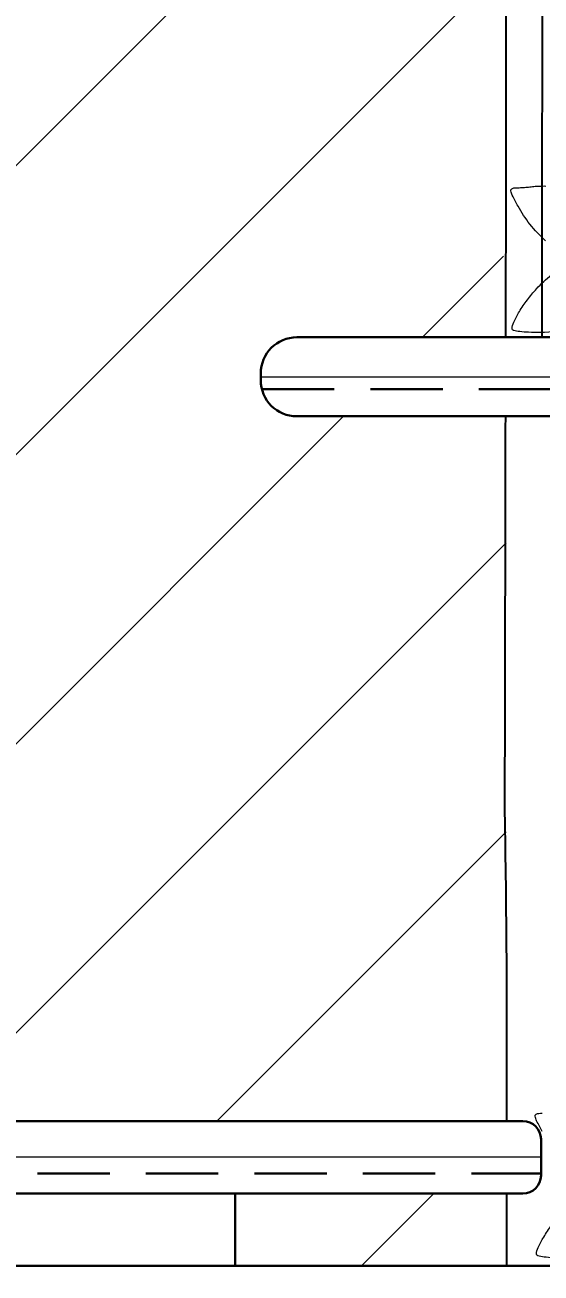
# Model space of a CAD drawing. Header units: millimetres. Extents: x 56222 to 3066687, y -650199 to -121287.
# Drawn here: x 141861.91 to 141869.05, y -185314.69 to -185297.43 of the extents above; entities that cross this region are included whole.
import ezdxf

# ---------------------------------------------------------------- set-up
doc = ezdxf.new("R2010")
doc.units = ezdxf.units.MM
doc.header["$MEASUREMENT"] = 0
doc.header["$PDMODE"] = 35
doc.linetypes.add('DASHED', pattern=[0.75, 0.5, -0.25])
doc.linetypes.add('DASHEDX2', pattern=[1.5, 1, -0.5])
doc.layers.get('Defpoints').update_dxf_attribs({"color": 220})
for name, color, linetype, lineweight in [('$TD_AUDIT_GENERATED_(A0BDF17)', 32, 'Continuous', 30), ('FURNITURE', 32, 'Continuous', 9), ('furniture dimensions', 1, 'DASHED', 0), ('wall', 7, 'Continuous', 30)]:
    doc.layers.add(name, color=color, linetype=linetype, lineweight=lineweight)
doc.styles.add('century g', font='GOTHIC.TTF')
doc.dimstyles.new('Archana', dxfattribs={"dimtxt": 2, "dimasz": 0.75, "dimexe": 0.5, "dimexo": 0.5, "dimgap": 0, "dimtad": 0, "dimzin": 0, "dimdsep": 46, "dimlunit": 4, "dimtxsty": 'century g', "dimblk": 'OBLIQUE', "dimcen": 0, "dimdle": 1, "dimclrd": 256, "dimclre": 256, "dimclrt": 256, "dimadec": 0, "dimazin": 0, "dimtfac": 1, "dimtofl": 0, "dimtmove": 1, "dimatfit": 3, "dimfxl": 1, "dimfxlon": 1, "dimtolj": 1, "dimtzin": 0, "dimlwd": -1, "dimlwe": -1, "dimarcsym": 0})

# ---------------------------------------------------------------- blocks, each defined once
blk = doc.blocks.new('_Oblique')
at = {"layer": 'wall', "color": 0, "lineweight": -2}
blk.add_line((-0.5, -0.5), (0.5, 0.5), dxfattribs=at)
blk = doc.blocks.new('*D681')
at = {"layer": 'Defpoints', "color": 0, "linetype": 'Continuous', "lineweight": 30, "transparency": 16777216}
for p in [(141868.564, -185312.593), (141882.918, -185312.593), (141868.564, -185314.593)]:
    blk.add_point(p, dxfattribs=at)
at = {"layer": 'furniture dimensions', "color": 5, "linetype": 'Continuous', "transparency": 16777216}
for p, q in [((141882.918, -185315.593), (141882.918, -185311.593)), ((141882.918, -185313.593), (141888.032, -185312.059)), ((141878.918, -185312.593), (141883.418, -185312.593))]:
    blk.add_line(p, q, dxfattribs=at)
at = {"layer": 'furniture dimensions', "color": 5, "linetype": 'ByBlock', "transparency": 16777216}
blk.add_line((141878.918, -185314.593), (141883.418, -185314.593), dxfattribs=at)
at = {"layer": 'furniture dimensions', "color": 5, "linetype": 'Continuous', "transparency": 16777216, "xscale": 1.5, "yscale": 1.5, "zscale": 1.5}
for p, rotation in [((141882.918, -185312.593), 90), ((141882.918, -185314.593), 270)]:
    blk.add_blockref('_Oblique', p, dxfattribs=dict(at, rotation=rotation))
at = {"layer": 'furniture dimensions', "linetype": 'Continuous', "lineweight": 0, "transparency": 16777216, "insert": (141888.032, -185310.367), "char_height": 3, "attachment_point": 5, "rotation": 90, "style": 'century g'}
blk.add_mtext('\\A1;2"', dxfattribs=at)
blk = doc.blocks.new('*D682')
at = {"layer": 'Defpoints', "color": 0, "linetype": 'Continuous', "lineweight": 30, "transparency": 16777216}
for p in [(141866.955, -185301.75), (141882.918, -185301.75), (141868.564, -185312.593)]:
    blk.add_point(p, dxfattribs=at)
at = {"layer": 'furniture dimensions', "color": 5, "linetype": 'Continuous', "transparency": 16777216}
for p, q in [((141882.918, -185300.75), (141882.918, -185304.557)), ((141878.918, -185301.75), (141883.418, -185301.75)), ((141882.918, -185313.593), (141882.918, -185309.786))]:
    blk.add_line(p, q, dxfattribs=at)
at = {"layer": 'furniture dimensions', "color": 5, "linetype": 'ByBlock', "transparency": 16777216}
blk.add_line((141878.918, -185312.593), (141883.418, -185312.593), dxfattribs=at)
at = {"layer": 'furniture dimensions', "color": 5, "linetype": 'Continuous', "transparency": 16777216, "xscale": 1.5, "yscale": 1.5, "zscale": 1.5}
for p, rotation in [((141882.918, -185301.75), 90), ((141882.918, -185312.593), 270)]:
    blk.add_blockref('_Oblique', p, dxfattribs=dict(at, rotation=rotation))
at = {"layer": 'furniture dimensions', "linetype": 'Continuous', "lineweight": 0, "transparency": 16777216, "insert": (141882.918, -185307.171), "char_height": 3, "attachment_point": 5, "rotation": 90, "style": 'century g'}
blk.add_mtext('\\A1;11"', dxfattribs=at)

msp = doc.modelspace()

# ---------------------------------------------------------------- linework, layer by layer
at = {"layer": '$TD_AUDIT_GENERATED_(A0BDF17)', "linetype": 'Continuous', "lineweight": 25, "ltscale": 2}
for p, q in [((141868.571, -185314.593, 0.259), (141868.571, -185313.593, 0.259)), ((141868.564, -185314.593, 0.259), (141856.583, -185314.593, 0.259))]:
    msp.add_line(p, q, dxfattribs=at)
at = {"layer": '$TD_AUDIT_GENERATED_(A0BDF17)', "linetype": 'Continuous', "lineweight": 25, "ltscale": 2, "elevation": 0.259}
for points in [[(141869.059, -185301.751, 0.000105), (141869.064, -185297.848, 0.000311), (141869.071, -185287.44, 0.00288), (141869.045, -185282.929, 0.00097), (141869.02, -185281.078, 0.004988), (141868.994, -185280.043, 0.008013), (141868.959, -185279.38, 0.039018), (141868.895, -185278.94, 0.036514), (141868.664, -185278.182, 0.037819), (141868.325, -185277.473, 0.037321), (141867.88, -185276.816, 0.033715)], [(141868.559, -185301.75, 0.000105), (141868.564, -185297.847, 0.000311), (141868.571, -185287.44, 0.00288), (141868.545, -185282.935, 0.00097), (141868.52, -185281.086, 0.004988), (141868.494, -185280.061, 0.008013), (141868.461, -185279.414, 0.039018), (141868.407, -185279.05, 0.036514), (141868.197, -185278.363, 0.037819), (141867.892, -185277.722, 0.037321), (141867.488, -185277.126, 0.033715)], [(141868.571, -185312.593), (141868.571, -185312.332, 0.006278), (141868.545, -185308.324)]]:
    msp.add_lwpolyline(points, format="xyb", dxfattribs=at)
at = {"layer": '$TD_AUDIT_GENERATED_(A0BDF17)', "linetype": 'Continuous', "lineweight": 25, "ltscale": 2}
msp.add_arc((132580.53, -185286.322, 0.259), 9288.041, 359.8642694, 359.8980859, dxfattribs=at)
at = {"layer": 'FURNITURE', "lineweight": 5}
for p, q in [((141860.216, -185300.94, 0.259), (141868.569, -185292.587, 0.259)), ((141860.851, -185304.305, 0.259), (141868.566, -185296.59, 0.259)), ((141867.406, -185301.75, 0.259), (141868.527, -185300.629, 0.259)), ((141865.171, -185302.296, 0.259), (141873.066, -185302.296, 0.259)), ((141860.04, -185309.116, 0.259), (141866.314, -185302.843, 0.259)), ((141861.208, -185311.948, 0.259), (141868.564, -185304.592, 0.259)), ((141864.564, -185312.593, 0.259), (141868.564, -185308.592, 0.259)), ((141866.564, -185314.593, 0.259), (141867.564, -185313.593, 0.259))]:
    msp.add_line(p, q, dxfattribs=at)
at = {"layer": 'FURNITURE', "lineweight": 30}
for p, q in [((141872.564, -185301.75, 0.259), (141865.669, -185301.75, 0.259)), ((141865.169, -185302.343, 0.259), (141865.169, -185302.25, 0.259)), ((141865.669, -185302.843, 0.259), (141872.564, -185302.843, 0.259)), ((141844.332, -185312.593, 0.259), (141868.795, -185312.593, 0.259)), ((141844.332, -185312.593, 0.259), (141868.795, -185312.593, 0.259)), ((141869.045, -185312.843, 0.259), (141869.045, -185313.343, 0.259)), ((141869.045, -185312.843, 0.259), (141869.045, -185313.343, 0.259)), ((141844.332, -185313.593, 0.259), (141868.795, -185313.593, 0.259)), ((141844.332, -185313.593, 0.259), (141868.795, -185313.593, 0.259)), ((141864.814, -185314.593, 0.259), (141864.814, -185313.593, 0.259)), ((141840.063, -185314.593, 0.259), (141873.064, -185314.593, 0.259))]:
    msp.add_line(p, q, dxfattribs=at)
at = {"layer": 'FURNITURE', "color": 3, "linetype": 'DASHEDX2', "lineweight": 30}
for p, q in [((141865.186, -185302.465, 0.259), (141873.051, -185302.465, 0.259)), ((141844.082, -185313.315, 0.259), (141869.045, -185313.315, 0.259))]:
    msp.add_line(p, q, dxfattribs=at)
at = {"layer": 'FURNITURE', "lineweight": 13}
for p, q in [((141848.829, -185312.593, 0.259), (141864.576, -185312.593, 0.259)), ((141869.045, -185313.093, 0.259), (141844.082, -185313.093, 0.259)), ((141869.045, -185313.093, 0.259), (141855.819, -185313.093, 0.259)), ((141868.806, -185313.593, 0.259), (141855.819, -185313.593, 0.259)), ((141868.806, -185313.593, 0.259), (141855.819, -185313.593, 0.259))]:
    msp.add_line(p, q, dxfattribs=at)
at = {"layer": 'FURNITURE', "elevation": 0.259}
for points in [[(141869.107, -185300.416, -0.037463), (141868.892, -185300.185, -0.043562), (141868.727, -185299.935, -0.00605), (141868.648, -185299.786, -0.073411), (141868.627, -185299.725, -0.302838), (141868.64, -185299.695, -0.143371), (141868.681, -185299.683, 0.012813), (141868.727, -185299.682, 0.004129), (141868.796, -185299.677, 0.004115), (141868.873, -185299.671, 0.004602), (141868.946, -185299.663, -0.017564), (141869.023, -185299.658, -0.012516), (141869.11, -185299.657, -0.012659)], [(141869.063, -185312.737, -0.00605), (141868.984, -185312.587, -0.073411), (141868.963, -185312.526, -0.302838), (141868.976, -185312.497, -0.143371), (141869.017, -185312.485, 0.012813), (141869.063, -185312.483, 0.004129)]]:
    msp.add_lwpolyline(points, format="xyb", dxfattribs=at)
for points in [[(141870.371, -185300.74, -0.070923), (141870.178, -185301.15, -0.093488), (141869.891, -185301.446, -0.090588), (141869.508, -185301.623, -0.062638), (141869.034, -185301.684, -0.010446), (141868.873, -185301.681, -0.023226), (141868.751, -185301.671, -0.023254), (141868.664, -185301.655, -0.349792), (141868.646, -185301.633, -0.112709), (141868.667, -185301.54, -0.024343), (141868.746, -185301.394, -0.024515), (141868.856, -185301.233, -0.022598), (141868.983, -185301.078, -0.043477), (141869.191, -185300.885, -0.063927), (141869.405, -185300.758, -0.058326), (141869.659, -185300.682, -0.029783), (141869.99, -185300.644), (141870.408, -185300.621)], [(141870.708, -185313.542, -0.070923), (141870.514, -185313.952, -0.093488), (141870.227, -185314.248, -0.090588), (141869.844, -185314.425, -0.062638), (141869.37, -185314.486, -0.010446), (141869.209, -185314.483, -0.023226), (141869.087, -185314.472, -0.023254), (141869, -185314.457, -0.349792), (141868.982, -185314.434, -0.112709), (141869.004, -185314.342, -0.024343), (141869.083, -185314.196, -0.024515), (141869.192, -185314.034, -0.022598), (141869.32, -185313.88, -0.043477), (141869.527, -185313.687, -0.063927), (141869.741, -185313.56, -0.058326), (141869.995, -185313.484, -0.029783), (141870.326, -185313.446), (141870.745, -185313.423)]]:
    msp.add_lwpolyline(points, format="xyb", close=True, dxfattribs=at)
at = {"layer": 'FURNITURE', "lineweight": 30}
for centre, radius, start, end in [((141865.669, -185302.25, 0.259), 0.5, 90, 180), ((141865.669, -185302.343, 0.259), 0.5, 180, 270), ((141868.795, -185312.843, 0.259), 0.25, 0, 90), ((141868.795, -185312.843, 0.259), 0.25, 0, 90), ((141868.795, -185313.343, 0.259), 0.25, 270, 0), ((141868.795, -185313.343, 0.259), 0.25, 270, 0)]:
    msp.add_arc(centre, radius, start, end, dxfattribs=at)

# ---------------------------------------------------------------- dimensions: what is measured, and where the dimension line sits
at = {"layer": 'furniture dimensions', "color": 5, "linetype": 'Continuous', "lineweight": 0}
for base, p1, p2, picture, middle in [((141882.918, -185301.75, 0.259), (141868.564, -185312.593, 0.259), (141866.955, -185301.75, 0.259), '*D682', (141882.918, -185307.171, 0.259)), ((141882.918, -185312.593, 0.259), (141868.564, -185314.593, 0.259), (141868.564, -185312.593, 0.259), '*D681', (141888.032, -185312.059, 0.259))]:
    dim = msp.add_linear_dim(base=base, p1=p1, p2=p2, angle=90, dimstyle='Archana', override={"dimtxt": 3, "dimasz": 1.5, "dimdec": 0, "dimclrd": 5, "dimclre": 5, "dimfxl": 4}, dxfattribs=at)
    dim.commit()
    dim.dimension.update_dxf_attribs({"geometry": picture, "text_midpoint": middle})

doc.saveas('drawing.dxf')
